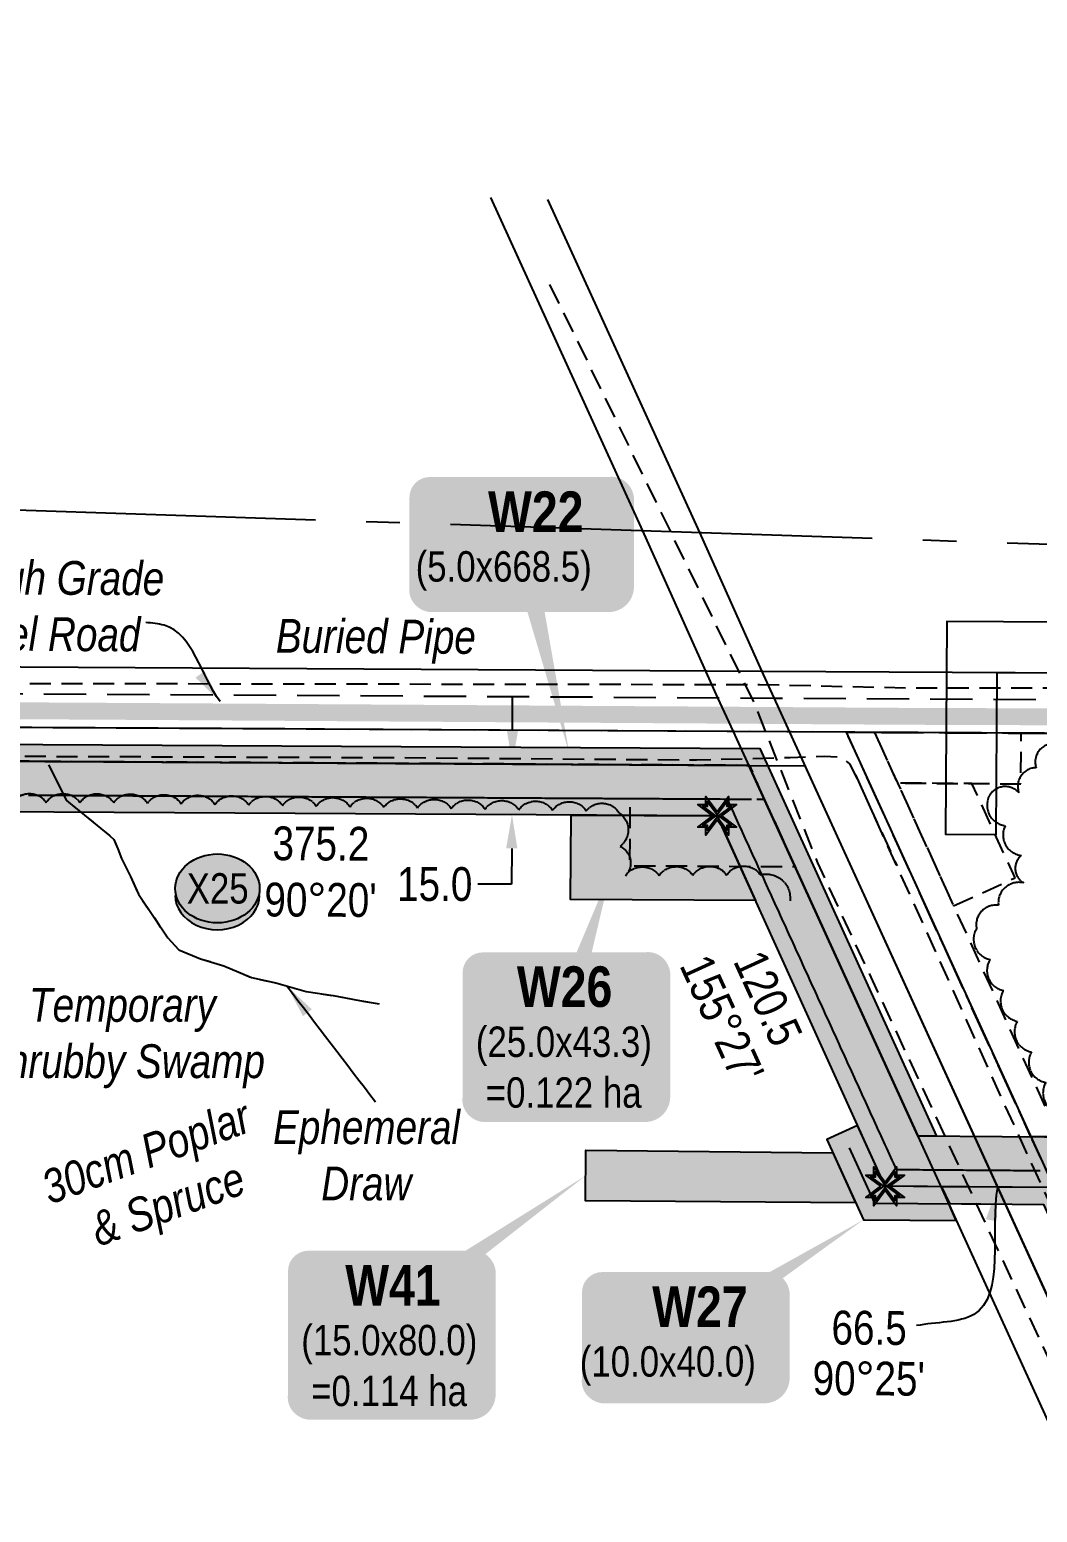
# Model space of a CAD drawing. Extents: x 347027 to 353466, y 6157949 to 6165050.
# Drawn here: x 349933.8 to 350232.2, y 6160543.5 to 6160982.5 of the extents above; entities that cross this region are included whole.
import ezdxf
from ezdxf.enums import TextEntityAlignment as Align

# ---------------------------------------------------------------- set-up
doc = ezdxf.new("R2010")
doc.units = 0
doc.header["$LTSCALE"] = 5
doc.header["$PDSIZE"] = 20
for name, pattern in [('0', [1, 1, 0]), ('foc-ACCESSROAD', [3.75, 2.5, -1.25]), ('foc-QUARTERLINE', [33, 25, -3, 2, -3]), ('foc-TOPO-ephemeral', [6.25, 3.125, -0.625, 0.625, -0.625, 0.625, -0.625]), ('HIDDEN2', [1.875, 1.25, -0.625]), ('UG_PIPE', [1.875, 1.25, -0.625])]:
    doc.linetypes.add(name, pattern=pattern)
doc.layers.get('Defpoints').update_dxf_attribs({"color": 9})
for name, color, linetype in [('AS-PIPE-UG', 44, 'UG_PIPE'), ('AS-PIPE-UG-T', 44, 'Continuous'), ('AS-ROADS', 254, 'Continuous'), ('C-RW', 13, 'Continuous'), ('F-AR', 190, 'foc-ACCESSROAD'), ('F-RW', 190, 'Continuous'), ('L-BD', 7, 'Continuous'), ('L-MON', 1, 'Continuous'), ('L-QSEC', 8, 'foc-QUARTERLINE'), ('P-CROSSINGS', 250, 'Continuous'), ('P-PROPOSED', 10, 'Continuous'), ('P-PROPOSED-H', 21, 'Continuous'), ('P-TEMP-BLOCKS', 250, 'Continuous'), ('P-TEMP-H', 41, 'Continuous'), ('P-TEMP_LOG DECK', 46, 'Continuous'), ('P-TEMP_WORKSPACE', 46, 'Continuous'), ('P-TXT', 4, 'Continuous'), ('P-WORKAREA', 113, 'Continuous'), ('P-WORKAREA-H', 111, 'Continuous'), ('T-BUSH', 110, '0'), ('T-BUSH-T', 110, 'Continuous'), ('T-DRAW', 143, 'foc-TOPO-ephemeral'), ('T-EXISTING TFA', 220, 'HIDDEN2'), ('T-WATER-T', 170, 'Continuous'), ('WETLAND-T', 146, 'Continuous')]:
    doc.layers.add(name, color=color, linetype=linetype)
doc.layers.add('T-TEXT', color=48, linetype='Continuous', lineweight=18)
doc.styles.add('100L', font='ARIALN.TTF', dxfattribs={"height": 11})
doc.styles.add('80', font='ARIALN.TTF', dxfattribs={"height": 10})
doc.styles.add('80CG', font='ARIALN.TTF', dxfattribs={"height": 10})
doc.styles.add('80L', font='ARIALN.TTF', dxfattribs={"height": 10})
doc.styles.add('BOLD', font='ARIALNB.TTF')
doc.styles.add('Crossing', font='ARIALN.TTF', dxfattribs={"height": 10})
doc.styles.add('foc-LtypeFont', font='ARIALN.TTF', dxfattribs={"height": 7.35})
doc.linetypes.add('foc-TOPO-flowdirection-NOLINE', pattern='A,0,[">",foc-LtypeFont,S=0.3,R=0,X=0,Y=-0.945],-20,[">",foc-LtypeFont,S=0.3,R=0,X=0,Y=-0.945],0', length=20)
doc.dimstyles.new('Compass 5 000', dxfattribs={"dimscale": 5, "dimtxt": 9, "dimasz": 2, "dimexe": 0.2, "dimexo": 0.0625, "dimgap": 0.5, "dimtad": 0, "dimtih": 1, "dimtoh": 1, "dimzin": 0, "dimdsep": 46, "dimtxsty": '80CG', "dimcen": 0.1, "dimse1": 1, "dimse2": 1, "dimclrd": 256, "dimclrt": 256, "dimaunit": 1, "dimadec": 4, "dimazin": 0, "dimtfac": 0.06, "dimtofl": 0, "dimtmove": 0, "dimatfit": 1, "dimfxl": 0.2, "dimtolj": 1, "dimtzin": 0, "dimlwd": -1, "dimarcsym": 0})

# ---------------------------------------------------------------- blocks, each defined once
blk = doc.blocks.new('*U180')
h = blk.add_hatch(color=191)
edge = h.paths.add_edge_path()
edge.add_line((-24, -30.26), (24, -30.26))
edge.add_arc((24, -24.26), 6, 270, 360)
edge.add_line((30, -24.26), (30, 12.5))
edge.add_arc((24, 12.5), 6, 0, 90)
edge.add_line((24, 18.5), (-24, 18.5))
edge.add_arc((-24, 12.5), 6, 90, 180)
edge.add_line((-30, 12.5), (-30, -24.26))
edge.add_arc((-24, -24.26), 6, 180, 270)
at = {"flags": 128}
blk.add_lwpolyline([(14, 42.77, 0, 7.5, 0), (0, 0, 0, 0, 0)], format="xyseb", dxfattribs=at)
at = {"color": 250, "flags": 128}
blk.add_lwpolyline([(-24, -30.26, 3, 3, 0), (24, -30.26, 3, 3, 0.414214), (30, -24.26, 3, 3, 0), (30, 12.5, 3, 0, 0.414214), (24, 18.5, 0, 0, 0), (-24, 18.5, 0, 0, 0.414214), (-30, 12.5, 0, 0, 0), (-30, -24.26, 0, 3, 0.414214)], format="xyseb", close=True, dxfattribs=at)
at = {"color": 250}
for tag, p, height, style in [('TEMP_AREA_W1_001', (-9.21, 2.24), 12, 'BOLD'), ('ENTER_TEXT_001', (-30.66, -12.47), 9, '80')]:
    blk.add_attdef(tag, p, '', height=height, dxfattribs=dict(at, style=style))
blk = doc.blocks.new('*U205')
h = blk.add_hatch(color=111)
edge = h.paths.add_edge_path()
edge.add_line((-26.5, -20), (26.5, -20))
edge.add_arc((26.5, -14), 6, 270, 360)
edge.add_line((32.5, -14), (32.5, 12.5))
edge.add_arc((26.5, 12.5), 6, 0, 90)
edge.add_line((26.5, 18.5), (-26.5, 18.5))
edge.add_arc((-26.5, 12.5), 6, 90, 180)
edge.add_line((-32.5, 12.5), (-32.5, -14))
edge.add_arc((-26.5, -14), 6, 180, 270)
at = {"color": 250, "flags": 128}
blk.add_lwpolyline([(-26.5, -20, 3, 3, 0), (26.5, -20, 3, 3, 0.414214), (32.5, -14, 3, 3, 0), (32.5, 12.5, 3, 0, 0.414214), (26.5, 18.5, 0, 0, 0), (-26.5, 18.5, 0, 0, 0.414214), (-32.5, 12.5, 0, 0, 0), (-32.5, -14, 0, 3, 0.414214)], format="xyseb", close=True, dxfattribs=at)
at = {"flags": 128}
blk.add_lwpolyline([(14.86, -63.39, 0, 7.5, 0), (0, 0, 0, 0, 0)], format="xyseb", dxfattribs=at)
at = {"color": 250}
for tag, p, height, style in [('TEMP_AREA_W1_001', (-9.21, 2.24), 12, 'BOLD'), ('ENTER_TEXT_001', (-30.66, -12.47), 9, '80')]:
    blk.add_attdef(tag, p, '', height=height, dxfattribs=dict(at, style=style))
blk = doc.blocks.new('*U259')
h = blk.add_hatch(color=191)
edge = h.paths.add_edge_path()
edge.add_line((-24, -18.87), (24, -18.87))
edge.add_arc((24, -12.87), 6, 270, 360)
edge.add_line((30, -12.87), (30, 12.5))
edge.add_arc((24, 12.5), 6, 0, 90)
edge.add_line((24, 18.5), (-24, 18.5))
edge.add_arc((-24, 12.5), 6, 90, 180)
edge.add_line((-30, 12.5), (-30, -12.87))
edge.add_arc((-24, -12.87), 6, 180, 270)
at = {"flags": 128}
blk.add_lwpolyline([(53.36, 33.96, 0, 7.5, 0), (0, 0, 0, 0, 0)], format="xyseb", dxfattribs=at)
at = {"color": 250, "flags": 128}
blk.add_lwpolyline([(-24, -18.87, 3, 3, 0), (24, -18.87, 3, 3, 0.414214), (30, -12.87, 3, 3, 0), (30, 12.5, 3, 0, 0.414214), (24, 18.5, 0, 0, 0), (-24, 18.5, 0, 0, 0.414214), (-30, 12.5, 0, 0, 0), (-30, -12.87, 0, 3, 0.414214)], format="xyseb", close=True, dxfattribs=at)
at = {"color": 250}
for tag, p, height, style in [('TEMP_AREA_W1_001', (-9.21, 2.24), 12, 'BOLD'), ('ENTER_TEXT_001', (-30.66, -12.47), 9, '80')]:
    blk.add_attdef(tag, p, '', height=height, dxfattribs=dict(at, style=style))
blk = doc.blocks.new('TEMP')
h = blk.add_hatch(color=255)
h.dxf.hatch_style = 1
h.paths.add_polyline_path([(-1.152, -0.666), (-0.666, -0.666), (-0.666, -1.152), (0, -0.251), (0.666, -1.152), (0.666, -0.666), (1.152, -0.666), (0.251, 0), (1.152, 0.666), (0.666, 0.666), (0.666, 1.152), (0, 0.251), (-0.666, 1.152), (-0.666, 0.666), (-1.152, 0.666), (-0.251, 0)])
h = blk.add_hatch(color=1)
h.dxf.hatch_style = 1
h.paths.add_polyline_path([(-0.061, 0), (0.566, -0.849), (0.566, -0.357), (0, 0.061), (-0.849, -0.566), (-0.357, -0.566), (0.061, 0), (-0.566, 0.849), (-0.566, 0.357), (0, -0.061), (0.849, 0.566), (0.357, 0.566)])
at = {"color": 1}
for p, q in [((-0.083, 0), (0.083, 0)), ((0, 0.083), (0, -0.083))]:
    blk.add_line(p, q, dxfattribs=at)
at = {"color": 255, "flags": 128}
blk.add_lwpolyline([(-0.251, 0), (-1.152, 0.666), (-0.666, 0.666), (-0.666, 1.152), (0, 0.251), (0.666, 1.152), (0.666, 0.666), (1.152, 0.666), (0.251, 0), (1.152, -0.666), (0.666, -0.666), (0.666, -1.152), (0, -0.251), (-0.666, -1.152), (-0.666, -0.666), (-1.152, -0.666)], close=True, dxfattribs=at)
at = {"color": 1, "flags": 128}
blk.add_lwpolyline([(-0.083, 0), (-0.849, 0.566), (-0.566, 0.566), (-0.566, 0.849), (0, 0.083), (0.566, 0.849), (0.566, 0.566), (0.849, 0.566), (0.083, 0), (0.849, -0.566), (0.566, -0.566), (0.566, -0.849), (0, -0.083), (-0.566, -0.849), (-0.566, -0.566), (-0.849, -0.566)], close=True, dxfattribs=at)
blk = doc.blocks.new('xing2')
h = blk.add_hatch(color=50)
h.dxf.hatch_style = 1
edge = h.paths.add_edge_path()
edge.add_ellipse((0, 0), major_axis=(-12.5, 0), ratio=0.816297, start_angle=0, end_angle=360)
h = blk.add_hatch(color=250)
h.dxf.hatch_style = 1
edge = h.paths.add_edge_path()
edge.add_ellipse((0, -2.05), major_axis=(-12.5, 0), ratio=0.816297, start_angle=0, end_angle=180)
edge.add_line((12.5, -2.05), (12.5, 0))
edge.add_ellipse((0, 0), major_axis=(-12.5, 0), ratio=0.816297, start_angle=0, end_angle=180, ccw=False)
edge.add_line((-12.5, 0), (-12.5, -2.05))
at = {"color": 250}
blk.add_ellipse((0, 0), major_axis=(-12.5, 0), ratio=0.816297, dxfattribs=at)
blk.add_ellipse((0, -2.05), major_axis=(-12.5, 0), ratio=0.816297, start_param=0, end_param=3.141593, dxfattribs=at)
at = {"color": 250, "style": 'Crossing'}
blk.add_attdef('CROSSING', text='', height=9, dxfattribs=at).set_placement((0.09, 0.02), align=Align.MIDDLE_CENTER)
at = {"color": 250, "style": 'Crossing', "flags": 1}
for tag, p in [('OWNER', (0.09, -12.49)), ('DESCRIPTION', (0.09, -25.77)), ('LOCATION', (0.09, -39.3)), ('DWG_REF', (0.09, -52.84))]:
    blk.add_attdef(tag, text='', height=9, dxfattribs=at).set_placement(p, align=Align.MIDDLE_CENTER)
blk = doc.blocks.new('*U232')
h = blk.add_hatch(color=191)
edge = h.paths.add_edge_path()
edge.add_line((-24, -30.03), (24, -30.03))
edge.add_arc((24, -24.03), 6, 270, 360)
edge.add_line((30, -24.03), (30, 12.5))
edge.add_arc((24, 12.5), 6, 0, 90)
edge.add_line((24, 18.5), (-24, 18.5))
edge.add_arc((-24, 12.5), 6, 90, 180)
edge.add_line((-30, 12.5), (-30, -24.03))
edge.add_arc((-24, -24.03), 6, 180, 270)
at = {"flags": 128}
blk.add_lwpolyline([(58.21, 40.76, 0, 7.5, 0), (0, 0, 0, 0, 0)], format="xyseb", dxfattribs=at)
at = {"color": 250, "flags": 128}
blk.add_lwpolyline([(-24, -30.03, 3, 3, 0), (24, -30.03, 3, 3, 0.414214), (30, -24.03, 3, 3, 0), (30, 12.5, 3, 0, 0.414214), (24, 18.5, 0, 0, 0), (-24, 18.5, 0, 0, 0.414214), (-30, 12.5, 0, 0, 0), (-30, -24.03, 0, 3, 0.414214)], format="xyseb", close=True, dxfattribs=at)
at = {"color": 250}
for tag, p, height, style in [('TEMP_AREA_W1_001', (-9.21, 2.24), 12, 'BOLD'), ('ENTER_TEXT_001', (-30.66, -12.47), 9, '80')]:
    blk.add_attdef(tag, p, '', height=height, dxfattribs=dict(at, style=style))
blk = doc.blocks.new('*D238')
at = {"layer": 'Defpoints', "color": 0, "transparency": 16777216}
for p in [(350055.69, 6160765.16), (350055.61, 6160750.16), (350076.62, 6160750.04)]:
    blk.add_point(p, dxfattribs=at)
at = {"layer": 'P-TXT', "transparency": 16777216}
for p, q in [((350076.76, 6160775.04), (350076.82, 6160785.04)), ((350076.56, 6160740.04), (350076.5, 6160729.44)), ((350076.5, 6160729.44), (350066.5, 6160729.44))]:
    blk.add_line(p, q, dxfattribs=at)
for points in [[(350075.1, 6160775.05), (350078.43, 6160775.03), (350076.71, 6160765.04)], [(350074.9, 6160740.05), (350078.23, 6160740.04), (350076.62, 6160750.04)]]:
    blk.add_solid(points, dxfattribs=at)
at = {"layer": 'P-TXT', "transparency": 16777216, "insert": (350053.75, 6160729.44), "char_height": 10, "attachment_point": 5, "style": '80CG'}
blk.add_mtext('\\A1;15.0', dxfattribs=at)

msp = doc.modelspace()

# ---------------------------------------------------------------- hatches: boundary and pattern name
at = {"layer": 'P-PROPOSED-H'}
h = msp.add_hatch(color=256, dxfattribs=at)
h.dxf.hatch_style = 1
h.paths.add_polyline_path([(349071.588, 6164537.694), (349086.575, 6164537.171), (349067.314, 6163985.307), (349085.005, 6163919), (349074.357, 6163607.538), (349069.582, 6163389.634), (349063.657, 6163274.078), (349041.711, 6163211.971), (349031.091, 6162819.545), (349019.053, 6162769.819), (349000.85, 6162239.091), (348984.963, 6162181.488), (349042.785, 6162018.632), (349032.946, 6161574.903), (349373.228, 6160914.377), (349533.941, 6160881.02), (349622.67, 6160762.612), (349747.609, 6160761.905), (349747.777, 6160766.903), (350146.773, 6160764.643), (350196.848, 6160654.939), (350246.79, 6160654.571), (350406.69, 6160304.187), (350602.109, 6159876.003), (350612.691, 6159864.849), (350870.169, 6159300.714), (351063.137, 6158877.92), (351095.812, 6158809.66), (351136.641, 6158724.366), (351202.148, 6158592.506), (351209.757, 6158577.19), (351214.263, 6158567.999), (351285.68, 6158421.816), (351300.183, 6158379.243), (351284.161, 6158379.77), (351271.791, 6158416.084), (351212.911, 6158501.531), (351199.18, 6158531.605), (351197.229, 6158568.702), (351081.021, 6158802.618), (350856.526, 6159294.487), (350600.089, 6159856.344), (350589.506, 6159867.498), (350393.255, 6160298.066), (350237.261, 6160639.645), (350187.153, 6160640.014), (350137.389, 6160749.7), (349762.275, 6160751.824), (349762.107, 6160746.826), (349615.136, 6160747.659), (349525.341, 6160867.49), (349363.174, 6160901.148), (349017.87, 6161571.424), (349027.731, 6162016.21), (348969.25, 6162180.921), (348985.923, 6162241.373), (349004.119, 6162771.861), (349016.143, 6162821.534), (349026.784, 6163214.739), (349048.792, 6163277.021), (349054.595, 6163390.182), (349059.366, 6163607.958), (349069.942, 6163917.287), (349052.25, 6163983.598), (349071.588, 6164537.694), (349086.575, 6164537.171)])
at = {"layer": 'P-TEMP-H'}
h = msp.add_hatch(color=256, dxfattribs=at)
h.dxf.hatch_style = 1
h.paths.add_polyline_path([(350094.138, 6160749.945), (350137.389, 6160749.7), (350148.751, 6160724.657), (350093.997, 6160724.967)])
h = msp.add_hatch(color=256, dxfattribs=at)
h.dxf.hatch_style = 1
h.paths.add_polyline_path([(350203.872, 6160639.891), (350187.153, 6160640.014), (350178.925, 6160658.041), (350169.83, 6160653.89), (350180.704, 6160630.064), (350208.189, 6160629.859)])
h = msp.add_hatch(color=256, dxfattribs=at)
h.dxf.hatch_style = 1
h.paths.add_polyline_path([(350178.409, 6160635.094), (350098.432, 6160635.684), (350098.542, 6160650.68), (350171.66, 6160649.882)])
at = {"layer": 'P-WORKAREA-H'}
h = msp.add_hatch(color=256, dxfattribs=at)
h.dxf.hatch_style = 1
h.paths.add_polyline_path([(349617.657, 6160777.637), (349625.181, 6160767.597), (349742.777, 6160766.931), (349742.945, 6160771.929), (350149.995, 6160769.624), (350202.362, 6160654.899), (350196.848, 6160654.939), (350146.773, 6160764.643), (349747.777, 6160766.903), (349747.609, 6160761.905), (349622.67, 6160762.612), (349611.384, 6160777.673)])
h = msp.add_hatch(color=256, dxfattribs=at)
h.dxf.hatch_style = 1
h.paths.add_polyline_path([(350206.162, 6160634.875), (350234.048, 6160634.646), (350585.304, 6159864.664), (350590.851, 6159858.818), (350591.826, 6159858.767), (350600.089, 6159856.344), (350589.506, 6159867.498), (350237.261, 6160639.645), (350203.872, 6160639.891)])

# ---------------------------------------------------------------- linework, layer by layer
at = {"layer": 'AS-PIPE-UG', "flags": 128}
for points in [[(350606.233, 6159822.139), (350581.856, 6159876.103), (350566.294, 6159911.063), (350525.485, 6160000.319), (350489.242, 6160081.675), (350451.621, 6160162.819), (350393.162, 6160290.907), (350342.291, 6160403.923), (350307.912, 6160478.514), (350271.854, 6160556.687), (350225.734, 6160657.228), (350183.694, 6160750.235), (350178.989, 6160760.653), (350176.652, 6160765.131), (350174.165, 6160767.084), (350169.149, 6160767.253), (350159.026, 6160766.921), (350131.252, 6160766.156), (350038.434, 6160766.884), (349962.199, 6160767.153), (349911.572, 6160767.319), (349821.111, 6160768.301), (349768.205, 6160768.17), (349704.173, 6160766.324), (349645.277, 6160766.557), (349615.536, 6160766.894), (349602.678, 6160766.995), (349595.354, 6160767.123), (349591.057, 6160767.235), (349585.535, 6160768.048), (349582.122, 6160772.777), (349574.905, 6160783.175), (349560.098, 6160802.908), (349541.923, 6160826.232), (349527.078, 6160845.883), (349522.007, 6160852.699), (349517.984, 6160857.478), (349509.628, 6160859.383), (349501.753, 6160861.328), (349458.035, 6160870.269), (349397.689, 6160882.358), (349372.382, 6160887.911), (349363.03, 6160889.734), (349359.052, 6160890.461), (349355.841, 6160893.738), (349350.972, 6160902.952), (349326.169, 6160951.045), (349297.167, 6161008.625), (349263.323, 6161077.612), (349237.273, 6161132.678), (349206.647, 6161191.52), (349124.944, 6161351.368), (349033.772, 6161527.891), (349019.97, 6161555.459), (349012.16, 6161570.787), (349010.934, 6161579.501), (349012.873, 6161640.399), (349016.169, 6161754.347), (349018.203, 6161852.355), (349019.66, 6161927.098), (349021.134, 6162005.991), (349020.773, 6162015.835), (349016.857, 6162029.396), (348976.215, 6162143.455), (348970.748, 6162158.469), (348968.334, 6162166.274), (348964.911, 6162175.797), (348964.201, 6162182.671), (348966.936, 6162196.511), (348979.042, 6162236.427), (348979.873, 6162248.389), (348980.402, 6162266.585), (348981.091, 6162296.204), (348982.412, 6162332.921), (348996.658, 6162748.658), (348994.563, 6162773.577), (348996.214, 6162780.969), (348998.701, 6162789.867), (349000.157, 6162796.317), (349009.301, 6162832.048), (349010.858, 6162838.707), (349012.97, 6162849.73), (349016.052, 6162901.998), (349018.784, 6163063.771), (349022.035, 6163145.951), (349025.679, 6163219.387), (349026.925, 6163230.185), (349029.068, 6163235.561), (349033.709, 6163247.646), (349038.683, 6163261.26), (349043.091, 6163274.224), (349044.189, 6163284.381), (349045.101, 6163310.608), (349048.614, 6163392.995), (349052.321, 6163534.578), (349055.417, 6163647.465), (349059.034, 6163750.988), (349061.617, 6163816.331), (349060.481, 6163826.642), (349058.231, 6163843.244), (349056.507, 6163864.63), (349059.206, 6163928.427), (349055.245, 6163953.174), (349047.717, 6163973.031), (349047.366, 6163984.451), (349047.801, 6164003.503), (349048.981, 6164029.197), (349049.861, 6164060.916), (349053.619, 6164118.51), (349056.581, 6164219.829), (349059.451, 6164307.086), (349063.279, 6164397.644), (349064.376, 6164460.371), (349063.394, 6164486.11)], [(350087.781, 6160907.06), (350148.632, 6160782.437), (350167.089, 6160735.805), (350259.372, 6160537.734), (350318.794, 6160404.908), (350371.062, 6160289.011), (350432.423, 6160152.889), (350498.822, 6160011.45), (350561.886, 6159869.689), (350588.768, 6159811.79), (351156.225, 6158586.57), (351162.181, 6158572.518)], [(349765.134, 6160791.651), (349770.615, 6160791.38), (349839.085, 6160789.061), (350149.882, 6160788.589), (350194.713, 6160787.607), (350312.736, 6160787.494)], [(350178.387, 6160761.85), (350181.477, 6160754.751), (350186.109, 6160744.815), (350190.685, 6160734.884)]]:
    msp.add_lwpolyline(points, dxfattribs=at)
at = {"layer": 'AS-ROADS', "const_width": 4.999, "flags": 128}
msp.add_lwpolyline([(349737.514, 6160782.763), (349838.449, 6160781.356), (349962.933, 6160780.628), (350193.908, 6160779.168), (350397.305, 6160778.459)], dxfattribs=at)
at = {"layer": 'C-RW', "flags": 128}
msp.add_lwpolyline([(349747.777, 6160766.903), (350163.319, 6160764.55), (350379.614, 6160291.836), (350576.901, 6159858.996), (350587.486, 6159847.839), (351067.481, 6158796.167), (351182.417, 6158564.812), (351184.354, 6158527.97), (351199.816, 6158494.106), (351258.264, 6158409.284), (351268.139, 6158380.296), (351284.161, 6158379.77), (351271.791, 6158416.084), (351212.911, 6158501.531), (351199.18, 6158531.605), (351197.229, 6158568.702), (351081.021, 6158802.618), (350600.089, 6159856.344), (350589.506, 6159867.498), (350393.255, 6160298.066), (350175.686, 6160774.477), (349592.622, 6160777.779)], dxfattribs=at)
at = {"layer": 'F-AR', "flags": 128}
for points in [[(350703.831, 6160781.475), (350731.828, 6160648.166), (350736.05, 6160628.059), (350737.725, 6160620.084), (350800.879, 6160618.355), (350812.171, 6160618.045), (350820.775, 6160617.81), (350832.905, 6160617.478), (350836.16, 6160617.389), (350827.844, 6160613.494), (350817.148, 6160608.462), (350816.032, 6160607.938), (350781.749, 6160608.877), (350729.563, 6160610.306), (350697.761, 6160761.738), (350685.709, 6160771.579), (350542.745, 6160772.392), (350512.567, 6160772.563), (350159.16, 6160774.57), (350142.502, 6160774.665), (349778.184, 6160776.728), (349748.113, 6160776.898), (349744.162, 6160776.921), (349744.498, 6160786.917), (349748.449, 6160786.894), (349778.509, 6160786.723), (350137.928, 6160784.688), (350142.56, 6160784.662), (350154.581, 6160784.594), (350159.217, 6160784.568), (350512.906, 6160782.558), (350543.084, 6160782.387), (350703.831, 6160781.475)], [(350350.772, 6160653.804), (350230.256, 6160654.693), (350175.686, 6160774.477), (350269.042, 6160773.995), (350305.776, 6160752.465)]]:
    msp.add_lwpolyline(points, close=True, dxfattribs=at)
at = {"layer": 'F-RW', "flags": 128}
for points in [[(350566.53, 6159845.046), (350142.198, 6160774.667), (350137.623, 6160784.688), (350115.357, 6160834.134), (350070.343, 6160932.763)], [(350087.144, 6160932.207), (350132.201, 6160833.577), (350150.48, 6160792.646), (350488.18, 6160053.646), (350583.414, 6159844.18)], [(349778.768, 6160794.716), (350134.3, 6160792.636), (350150.951, 6160792.539), (350431.258, 6160791.025), (350513.177, 6160790.561), (350543.356, 6160790.39), (350710.355, 6160789.443), (350710.355, 6160789.443), (350740.076, 6160647.96)], [(350729.563, 6160610.306), (350697.761, 6160761.738), (350695.706, 6160771.522), (350685.709, 6160771.579), (350542.745, 6160772.392), (350512.567, 6160772.563), (350159.16, 6160774.57), (350142.502, 6160774.665), (349778.184, 6160776.728)]]:
    msp.add_lwpolyline(points, dxfattribs=at)
at = {"layer": 'F-RW', "lineweight": -3, "flags": 128}
msp.add_lwpolyline([(350924.696, 6160907.159), (350791.139, 6160811.353), (350709.241, 6160804.331), (350205.392, 6160807.247), (350205.027, 6160744.257), (350220.023, 6160744.17), (350220.301, 6160792.165), (350710.355, 6160789.443), (350796.529, 6160796.764), (350949.267, 6160906.33)], dxfattribs=at)
at = {"layer": 'L-QSEC'}
msp.add_line((348904.034, 6160874.23), (350514.213, 6160820.957), dxfattribs=at)
at = {"layer": 'P-PROPOSED', "flags": 128}
for points in [[(349747.777, 6160766.903), (350146.773, 6160764.643), (350196.848, 6160654.939), (350246.79, 6160654.571), (350406.69, 6160304.187), (350602.109, 6159876.003)], [(350589.506, 6159867.498), (350393.255, 6160298.066), (350237.261, 6160639.645), (350187.153, 6160640.014), (350137.389, 6160749.7), (349762.275, 6160751.824)]]:
    msp.add_lwpolyline(points, dxfattribs=at)
at = {"layer": 'P-TEMP-H', "flags": 128}
msp.add_lwpolyline([(350176.506, 6160651.355), (350183.953, 6160635.039), (350222.632, 6160634.754)], dxfattribs=at)
at = {"layer": 'P-TEMP_LOG DECK'}
msp.add_lwpolyline([(350094.138, 6160749.945), (350137.389, 6160749.7), (350148.751, 6160724.657), (350093.997, 6160724.967)], close=True, dxfattribs=at)
at = {"layer": 'P-TEMP_WORKSPACE', "flags": 128}
msp.add_lwpolyline([(350203.872, 6160639.891), (350187.153, 6160640.014), (350178.925, 6160658.041), (350169.83, 6160653.89), (350180.704, 6160630.064), (350208.189, 6160629.859), (350203.872, 6160639.891)], dxfattribs=at)
msp.add_lwpolyline([(350178.409, 6160635.094), (350098.432, 6160635.684), (350098.542, 6160650.68), (350171.66, 6160649.882)], close=True, dxfattribs=at)
at = {"layer": 'P-WORKAREA', "flags": 128}
for points in [[(349617.657, 6160777.637), (349625.181, 6160767.597), (349742.777, 6160766.931), (349742.945, 6160771.929), (350149.995, 6160769.624), (350202.362, 6160654.899), (350196.848, 6160654.939), (350146.773, 6160764.643), (349747.777, 6160766.903), (349747.609, 6160761.905), (349622.67, 6160762.612), (349611.384, 6160777.673)], [(350206.162, 6160634.875), (350234.048, 6160634.646), (350585.304, 6159864.664), (350590.851, 6159858.818), (350591.826, 6159858.767), (350600.089, 6159856.344), (350589.506, 6159867.498), (350237.261, 6160639.645), (350203.872, 6160639.891)]]:
    msp.add_lwpolyline(points, close=True, dxfattribs=at)
at = {"layer": 'T-BUSH', "flags": 128}
for points in [[(350257.157, 6160772.292, 0.5205671), (350247.175, 6160771.677, 0.5205671), (350237.194, 6160771.062, 0.5205671), (350231.852, 6160763.948, 0.5205671), (350226.769, 6160756.541, 0.5205671), (350217.978, 6160755.587, 0.5205671), (350222.705, 6160746.774, 0.5205671), (350227.432, 6160737.962, 0.5205671), (350228.166, 6160729.858, 0.5205671), (350220.696, 6160723.21, 0.5205671), (350214.241, 6160716.337, 0.5205671), (350218.205, 6160707.156, 0.5205671), (350222.17, 6160697.975, 0.5205671), (350226.271, 6160688.856, 0.5205671), (350230.49, 6160679.79, 0.5205671), (350234.709, 6160670.723, 0.5205671), (350238.928, 6160661.657, 0.5205671), (350243.147, 6160652.591, 0.5205671), (350247.366, 6160643.524, 0.5205671), (350251.585, 6160634.458, 0.5205671), (350255.805, 6160625.391, 0.5205671), (350260.024, 6160616.325, 0.5205671), (350264.243, 6160607.259, 0.5205671), (350268.462, 6160598.192, 0.5205671), (350272.681, 6160589.126, 0.5205671), (350276.9, 6160580.059, 0.5205671), (350281.119, 6160570.993, 0.5205671), (350289.273, 6160572.098, 0.5205671), (350298.495, 6160575.966, 0.5205671), (350304.553, 6160570.655, 0.5205671), (350309.432, 6160561.926, 0.5205671), (350314.312, 6160553.198, 0.5205671), (350319.192, 6160544.469, 0.5205671), (350324.071, 6160535.74, 0.5205671), (350328.951, 6160527.012, 0.5205671), (350329.798, 6160519.289, 0.5205671), (350321.391, 6160513.874, 0.5205671), (350312.984, 6160508.459, 0.5205671), (350311.44, 6160501.002, 0.5205671), (350315.518, 6160491.871, 0.5205671), (350319.597, 6160482.74, 0.5205671), (350323.675, 6160473.61, 0.5205671), (350327.947, 6160464.569, 0.5205671), (350332.261, 6160455.547, 0.5205671), (350336.576, 6160446.526, 0.5205671), (350340.89, 6160437.504, 0.5205671), (350345.204, 6160428.483, 0.5205671), (350349.518, 6160419.461, 0.5205671), (350353.833, 6160410.44, 0.5205671), (350358.085, 6160401.39, 0.5205671), (350362.032, 6160392.202, 0.5205671), (350365.978, 6160383.014, 0.5205671), (350369.925, 6160373.825, 0.5205671), (350373.871, 6160364.637, 0.5205671), (350377.818, 6160355.449, 0.5205671), (350381.764, 6160346.261, 0.5205671), (350385.865, 6160337.141, 0.5205671), (350390.056, 6160328.062, 0.5205671), (350394.248, 6160318.983, 0.5205671), (350398.439, 6160309.903, 0.5205671), (350402.631, 6160300.824, 0.5205671), (350406.822, 6160291.745, 0.5205671), (350411.013, 6160282.666, 0.5205671), (350415.205, 6160273.586, 0.5205671), (350419.396, 6160264.507, 0.5205671), (350423.682, 6160255.473, 0.5205671), (350427.999, 6160246.452, 0.5205671), (350432.315, 6160237.432, 0.5205671), (350436.632, 6160228.411, 0.5205671), (350440.949, 6160219.391, 0.5205671), (350445.265, 6160210.371, 0.5205671), (350449.582, 6160201.35, 0.5205671), (350453.899, 6160192.33, 0.5205671), (350458.215, 6160183.31, 0.5205671), (350462.532, 6160174.289, 0.5205671), (350466.848, 6160165.269, 0.5205671), (350471.165, 6160156.249, 0.5205671), (350475.828, 6160147.984, 0.5205671), (350485.48, 6160150.601, 0.5205671), (350494.749, 6160152.242, 0.5205671), (350500.048, 6160143.761, 0.5205671), (350505.347, 6160135.28, 0.5205671), (350510.646, 6160126.8, 0.5205671), (350515.945, 6160118.319, 0.5205671), (350520.91, 6160109.725, 0.5205671), (350521.901, 6160099.774, 0.5205671), (350522.406, 6160089.91, 0.5205671), (350518.022, 6160080.922, 0.5205671), (350519.137, 6160071.819, 0.5205671), (350523.141, 6160062.656, 0.5205671), (350527.145, 6160053.492, 0.5205671), (350531.149, 6160044.329, 0.5205671), (350535.154, 6160035.166, 0.5205671), (350539.158, 6160026.003, 0.5205671), (350541.389, 6160017.099, 0.5205671), (350538.176, 6160008.934, 0.5205671), (350541.846, 6159999.632, 0.5205671), (350545.517, 6159990.33, 0.5205671), (350549.187, 6159981.028, 0.5205671), (350552.857, 6159971.726, 0.5205671), (350556.893, 6159962.58, 0.5205671), (350561.09, 6159953.504, 0.5205671), (350565.287, 6159944.427, 0.5205671), (350569.484, 6159935.351, 0.5205671), (350573.682, 6159926.274, 0.5205671), (350577.879, 6159917.198, 0.5205671), (350582.076, 6159908.121, 0.5205671), (350586.273, 6159899.044, 0.5205671), (350590.47, 6159889.968, 0.5205671), (350596.551, 6159885.504, 0.5205671), (350605.901, 6159889.05, 0.5205671), (350613.563, 6159887.587, 0.5205671), (350618.86, 6159879.105, 0.5205671), (350624.157, 6159870.624, 0.5205671), (350629.454, 6159862.142, 0.5205671), (350634.751, 6159853.66, 0.5205671), (350642.591, 6159848.44, 0.5205671), (350652.109, 6159845.374, 0.5205671), (350662.058, 6159844.449, 0.5205671), (350672.022, 6159843.601, 0.5205671), (350681.986, 6159842.753, 0.5205671), (350691.95, 6159841.906, 0.5205671), (350698.041, 6159841.387, 0.5205671)], [(349740.559, 6160629.775, -0.5205671), (349741.149, 6160639.758, -0.5205671), (349741.739, 6160649.74, -0.5205671), (349742.329, 6160659.723, -0.5205671), (349742.919, 6160669.705, -0.5205671), (349743.51, 6160679.688, -0.5205671), (349744.1, 6160689.67, -0.5205671), (349744.69, 6160699.653, -0.5205671), (349744.925, 6160709.65, -0.5205671), (349745.123, 6160719.648, -0.5205671), (349745.322, 6160729.646, -0.5205671), (349750.703, 6160734.323, -0.5205671), (349760.702, 6160734.259, -0.5205671), (349770.702, 6160734.195, -0.5205671), (349780.702, 6160734.131, -0.5205671), (349790.16, 6160734.609, -0.5205671), (349790.107, 6160744.609, -0.5205671), (349795.775, 6160749.223, -0.5205671), (349805.76, 6160749.772, -0.5205671), (349815.745, 6160750.322, -0.5205671), (349825.694, 6160750.693, -0.5205671), (349834.707, 6160746.36, -0.5205671), (349842.522, 6160740.142, -0.5205671), (349850.157, 6160733.685, -0.5205671), (349859.003, 6160729.717, -0.5205671), (349868.697, 6160727.358, -0.5205671), (349877.908, 6160723.465, -0.5205671), (349887.003, 6160722.802, -0.5205671), (349895.911, 6160727.347, -0.5205671), (349904.818, 6160731.892, -0.5205671), (349909.779, 6160739.121, -0.5205671), (349910.732, 6160749.076, -0.5205671), (349918.667, 6160753.744, -0.5205671), (349928.667, 6160753.711, -0.5205671), (349938.667, 6160753.679, -0.5205671), (349948.667, 6160753.646, -0.5205671), (349958.666, 6160753.613, -0.5205671), (349968.665, 6160753.451, -0.5205671), (349978.664, 6160753.276, -0.5205671), (349988.662, 6160753.101, -0.5205671), (349998.66, 6160752.927, -0.5205671), (350008.659, 6160752.752, -0.5205671), (350018.657, 6160752.577, -0.5205671), (350028.656, 6160752.402, -0.5205671), (350038.654, 6160752.227, -0.5205671), (350048.653, 6160752.052, -0.5205671), (350058.651, 6160751.877, -0.5205671), (350068.65, 6160751.702, -0.5205671), (350078.648, 6160751.527, -0.5205671), (350088.647, 6160751.352, -0.5205671), (350098.645, 6160751.177, -0.5205671), (350108.295, 6160750.648, -0.5205671), (350108.632, 6160740.653, -0.5205671), (350110.202, 6160731.944, -0.5205671), (350120.202, 6160732.023, -0.5205671), (350130.201, 6160732.102, -0.5205671), (350140.201, 6160732.181, -0.5205671), (350150.201, 6160732.26, -0.5205671), (350158.977, 6160724.522, -0.5205671)]]:
    msp.add_lwpolyline(points, format="xyb", dxfattribs=at)
at = {"layer": 'T-DRAW', "flags": 128}
msp.add_lwpolyline([(349939.343, 6160764.819), (349944.668, 6160754.218), (349957.515, 6160743.833), (349958.696, 6160742.649), (349959.851, 6160739.886), (349960.935, 6160737.121), (349963.671, 6160731.75), (349965.973, 6160726.511), (349970.617, 6160719.618), (349974.663, 6160713.569), (349976.735, 6160711.334), (349977.919, 6160710.077), (349984.377, 6160707.396), (349991.321, 6160705.301), (349999.452, 6160701.808), (350006.666, 6160700.295), (350015.632, 6160697.685), (350023.697, 6160696.484), (350031.483, 6160694.988), (350037.248, 6160694.007)], dxfattribs=at)
at = {"layer": 'T-DRAW', "linetype": 'foc-TOPO-flowdirection-NOLINE', "flags": 128}
msp.add_lwpolyline([(349939.343, 6160764.819), (349944.668, 6160754.218), (349957.515, 6160743.833), (349958.696, 6160742.649), (349959.851, 6160739.886), (349960.935, 6160737.121), (349963.671, 6160731.75), (349965.973, 6160726.511), (349970.617, 6160719.618), (349974.663, 6160713.569), (349976.735, 6160711.334), (349977.919, 6160710.077), (349984.377, 6160707.396), (349991.321, 6160705.301), (349999.452, 6160701.808), (350006.666, 6160700.295), (350015.632, 6160697.685), (350023.697, 6160696.484), (350031.483, 6160694.988), (350037.248, 6160694.007)], dxfattribs=at)
at = {"layer": 'T-EXISTING TFA', "flags": 128}
for points in [[(350279.825, 6160564.297), (350273.004, 6160561.182), (350175.686, 6160774.477), (350183.949, 6160774.429)], [(350183.949, 6160774.429), (350190.816, 6160759.394), (350227.329, 6160759.186), (350227.415, 6160774.182)], [(349906.98, 6160756.004), (350151.35, 6160754.617), (350147.077, 6160764.642), (349907.037, 6160766.001)], [(350207.428, 6160723.017), (350225.616, 6160731.323), (350212.854, 6160759.268), (350190.816, 6160759.394)], [(350111.662, 6160754.844), (350151.35, 6160754.617), (350160.499, 6160734.573), (350111.549, 6160734.85)]]:
    msp.add_lwpolyline(points, close=True, dxfattribs=at)

# ---------------------------------------------------------------- block references
at = {"layer": 'L-MON', "xscale": 4.99868825, "yscale": 4.99868825, "zscale": 4.99868825}
for p in [(350137.389, 6160749.7), (350187.153, 6160640.014)]:
    msp.add_blockref('TEMP', p, dxfattribs=at)
at = {"layer": 'P-TEMP-BLOCKS'}
for name, p, xscale, yscale, zscale, values in [('*U205', (350078.754, 6160831.528), 0.99973765, 0.99973765, 0.99973765, {'TEMP_AREA_W1_001': 'W22', 'ENTER_TEXT_001': '(5.0x668.5)'}), ('*U259', (350127.355, 6160596.114), 0.999755, 0.999755, 0.999755, {'TEMP_AREA_W1_001': 'W27', 'ENTER_TEXT_001': '(10.0x40.0)'})]:
    msp.add_blockref(name, p, dxfattribs=dict(at, xscale=xscale, yscale=yscale, zscale=zscale)).add_auto_attribs(values)
ref = msp.add_blockref('*U180', (350091.999, 6160690.781), dxfattribs=dict(at, xscale=0.999755, yscale=0.999755, zscale=0.999755))
ref.add_attrib('TEMP_AREA_W1_001', 'W26', (350078.091, 6160693.127), dxfattribs={"layer": '0', "color": 250, "height": 11.9971, "style": 'BOLD'})
ref.add_attrib('ENTER_TEXT_001', '(25.0x43.3)', (350065.93, 6160678.314), dxfattribs={"layer": '0', "color": 250, "height": 8.9978, "style": '80'})
ref.add_attrib('ENTER_TEXT_002', '=0.122 ha', (350068.869, 6160663.281), dxfattribs={"layer": '0', "color": 250, "height": 8.9978, "style": '80'})
ref = msp.add_blockref('*U232', (350040.293, 6160602.43), dxfattribs=dict(at, xscale=0.999755, yscale=0.999755, zscale=0.999755))
ref.add_attrib('TEMP_AREA_W1_001', 'W41', (350027.261, 6160604.674), dxfattribs={"layer": '0', "color": 250, "height": 11.9971, "style": 'BOLD'})
ref.add_attrib('ENTER_TEXT_001', '(15.0x80.0)', (350014.223, 6160589.963), dxfattribs={"layer": '0', "color": 250, "height": 8.9978, "style": '80'})
ref.add_attrib('ENTER_TEXT_002', '=0.114 ha', (350017.163, 6160574.93), dxfattribs={"layer": '0', "color": 250, "height": 8.9978, "style": '80'})

# ---------------------------------------------------------------- texts
at = {"layer": 'AS-PIPE-UG-T', "insert": (350006.433, 6160808.004), "char_height": 9.99755, "attachment_point": 1, "rotation": 359.6648, "style": '80L'}
msp.add_mtext_dynamic_manual_height_columns('\\pi0.31337;{\\fArial Narrow|b0|i1|c0|p34;Buried Pipe}', width=59.05035, gutter_width=50.012, heights=[0], dxfattribs=at)
at = {"layer": 'L-BD', "color": 6, "style": '80L'}
for s, rotation, p in [('120.5', 294.5326, (350152.513, 6160695.714)), ("155°27'", 294.5326, (350138.871, 6160689.488)), ('66.5', 359.5773, (350182.402, 6160598.11)), ("90°25'", 359.5773, (350182.291, 6160583.114))]:
    msp.add_text(s, height=9.9974, rotation=rotation, dxfattribs=at).set_placement(p, align=Align.MIDDLE)
at = {"layer": 'T-BUSH-T', "insert": (349935.979, 6160643.821), "char_height": 9.99755, "attachment_point": 1, "rotation": 20, "style": '100L'}
msp.add_mtext_dynamic_manual_height_columns('\\pi0.37972;{\\fArial Narrow|b0|i1|c0|p34;30cm Poplar\\P\\pi9.74986;& Spruce}', width=65.42299, gutter_width=55.013, heights=[0], dxfattribs=at)
at = {"layer": 'T-TEXT', "insert": (349895.554, 6160825.454), "char_height": 9.99755, "attachment_point": 1, "rotation": 359.6648, "style": '100L'}
msp.add_mtext_dynamic_manual_height_columns('\\pi0.46792;{\\fArial Narrow|b0|i1|c0|p34;5m High Grade \\P\\pi6.88518;Gravel Road}', width=77.51326, gutter_width=55.013, heights=[0], dxfattribs=at)
at = {"layer": 'T-WATER-T', "insert": (350003.562, 6160662.507), "char_height": 9.99755, "attachment_point": 1, "style": '100L'}
msp.add_mtext_dynamic_manual_height_columns('\\pi2.31173;{\\fArial Narrow|b0|i1|c0|p34;Ephemeral \\P\\pi16.57495;Draw}', width=59.93733, gutter_width=55.013, heights=[0], dxfattribs=at)
at = {"layer": 'WETLAND-T', "insert": (349918.951, 6160698.724), "char_height": 10, "attachment_point": 1, "style": '80L'}
msp.add_mtext_dynamic_manual_height_columns('\\pi14.63468;{\\fArial Narrow|b0|i1|c0|p34;Temporary \\P\\pi0.46687;Shrubby Swamp}', width=83.92147, gutter_width=50.012, heights=[0], dxfattribs=at)

# ---------------------------------------------------------------- dimensions: what is measured, and where the dimension line sits
at = {"layer": 'P-TXT'}
dim = msp.add_linear_dim(base=(350076.62, 6160750.044), p1=(350055.694, 6160765.159), p2=(350055.609, 6160750.163), angle=269.67556, text='15.0', dimstyle='Compass 5 000', dxfattribs=at)
dim.commit()
dim.dimension.update_dxf_attribs({"geometry": '*D238', "text_midpoint": (350053.751, 6160729.436), "dimtype": 161})

# ---------------------------------------------------------------- leaders
at = {"layer": 'L-BD', "color": 2, "path_type": 1}
msp.add_leader([(350220.414, 6160639.769), (350213.413, 6160602.05), (350196.464, 6160598.745)], dimstyle='Compass 5 000', override={"dimgap": 0.5, "dimtad": 0}, dxfattribs=at)
at = {"layer": 'T-TEXT', "path_type": 1}
msp.add_leader([(349990.163, 6160783.539), (349973.585, 6160806.13), (349968.19, 6160807)], dimstyle='Compass 5 000', override={"dimgap": 0.5, "dimtad": 0}, dxfattribs=at)
at = {"layer": 'T-WATER-T', "path_type": 1}
msp.add_leader([(350009.969, 6160699.337), (350036.198, 6160665.047)], dimstyle='Compass 5 000', override={"dimgap": 0.5, "dimtad": 0}, dxfattribs=at)

# ---------------------------------------------------------------- next in the draw order: texts
at = {"layer": 'L-BD', "color": 6, "insert": (350020.066, 6160746.5), "char_height": 9.99738, "width": 33.31749, "attachment_point": 2, "rotation": 359.6667, "style": '80L', "bg_fill": 3, "box_fill_scale": 1, "bg_fill_color": 256, "bg_fill_transparency": 0}
msp.add_mtext("375.2 90°20'", dxfattribs=at)

# ---------------------------------------------------------------- next in the draw order: linework, layer by layer
at = {"layer": 'P-PROPOSED'}
msp.add_polyline3d([(349933.392, 6160755.852, 903.178), (349934.391, 6160755.846, 903.172), (349935.391, 6160755.84, 903.191), (349936.391, 6160755.835, 903.259), (349937.39, 6160755.829, 903.346), (349938.39, 6160755.823, 903.395), (349939.39, 6160755.818, 903.451), (349940.389, 6160755.812, 903.512), (349941.389, 6160755.806, 903.534), (349942.389, 6160755.801, 903.57), (349943.388, 6160755.795, 903.651), (349944.388, 6160755.789, 903.737), (349945.388, 6160755.784, 903.839), (349946.388, 6160755.778, 903.927), (349947.387, 6160755.772, 904.012), (349948.387, 6160755.767, 904.133), (349949.387, 6160755.761, 904.228), (349950.386, 6160755.755, 904.296), (349951.386, 6160755.75, 904.407), (349952.386, 6160755.744, 904.548), (349953.385, 6160755.738, 904.682), (349954.385, 6160755.733, 904.786), (349955.385, 6160755.727, 904.877), (349956.385, 6160755.721, 904.971), (349957.384, 6160755.716, 905.051), (349958.384, 6160755.71, 905.147), (349959.384, 6160755.704, 905.24), (349960.383, 6160755.699, 905.302), (349961.383, 6160755.693, 905.373), (349962.383, 6160755.687, 905.443), (349963.382, 6160755.682, 905.483), (349964.382, 6160755.676, 905.497), (349965.382, 6160755.67, 905.473), (349966.382, 6160755.665, 905.436), (349967.381, 6160755.659, 905.43), (349968.381, 6160755.653, 905.484), (349969.381, 6160755.648, 905.55), (349970.38, 6160755.642, 905.555), (349971.38, 6160755.636, 905.552), (349972.38, 6160755.631, 905.59), (349973.379, 6160755.625, 905.623), (349974.379, 6160755.619, 905.697), (349975.379, 6160755.614, 905.761), (349976.378, 6160755.608, 905.756), (349977.378, 6160755.602, 905.72), (349978.378, 6160755.597, 905.683), (349979.378, 6160755.591, 905.703), (349980.377, 6160755.585, 905.673), (349981.377, 6160755.58, 905.578), (349982.377, 6160755.574, 905.504), (349983.376, 6160755.568, 905.463), (349984.376, 6160755.563, 905.437), (349985.376, 6160755.557, 905.398), (349986.375, 6160755.551, 905.341), (349987.375, 6160755.546, 905.285), (349988.375, 6160755.54, 905.272), (349989.375, 6160755.535, 905.267), (349990.374, 6160755.529, 905.252), (349991.374, 6160755.523, 905.263), (349992.374, 6160755.518, 905.287), (349993.373, 6160755.512, 905.305), (349994.373, 6160755.506, 905.252), (349995.373, 6160755.501, 905.154), (349996.372, 6160755.495, 905.149), (349997.372, 6160755.489, 905.211), (349998.372, 6160755.484, 905.253), (349999.372, 6160755.478, 905.288), (350000.371, 6160755.472, 905.36), (350001.371, 6160755.467, 905.422), (350002.371, 6160755.461, 905.45), (350003.37, 6160755.455, 905.434), (350004.37, 6160755.45, 905.4), (350005.37, 6160755.444, 905.406), (350006.369, 6160755.438, 905.495), (350007.369, 6160755.433, 905.587), (350008.369, 6160755.427, 905.659), (350009.368, 6160755.421, 905.715), (350010.368, 6160755.416, 905.711), (350011.368, 6160755.41, 905.735), (350012.368, 6160755.404, 905.796), (350013.367, 6160755.399, 905.862), (350014.367, 6160755.393, 905.907), (350015.367, 6160755.387, 905.925), (350016.366, 6160755.382, 905.944), (350017.366, 6160755.376, 905.988), (350018.366, 6160755.37, 906.066), (350019.365, 6160755.365, 906.132), (350020.365, 6160755.359, 906.184), (350021.365, 6160755.353, 906.273), (350022.365, 6160755.348, 906.382), (350023.364, 6160755.342, 906.447), (350024.364, 6160755.336, 906.473), (350025.364, 6160755.331, 906.499), (350026.363, 6160755.325, 906.552), (350027.363, 6160755.319, 906.607), (350028.363, 6160755.314, 906.624), (350029.362, 6160755.308, 906.637), (350030.362, 6160755.302, 906.68), (350031.362, 6160755.297, 906.723), (350032.361, 6160755.291, 906.781), (350033.361, 6160755.285, 906.829), (350034.361, 6160755.28, 906.807), (350035.361, 6160755.274, 906.791), (350036.36, 6160755.268, 906.775), (350037.36, 6160755.263, 906.695), (350038.36, 6160755.257, 906.626), (350039.359, 6160755.251, 906.632), (350040.359, 6160755.246, 906.669), (350041.359, 6160755.24, 906.68), (350042.358, 6160755.234, 906.664), (350043.358, 6160755.229, 906.707), (350044.358, 6160755.223, 906.798), (350045.358, 6160755.218, 906.841), (350046.357, 6160755.212, 906.889), (350047.357, 6160755.206, 906.981), (350048.357, 6160755.201, 907.058), (350049.356, 6160755.195, 907.118), (350050.356, 6160755.189, 907.235), (350051.356, 6160755.184, 907.365), (350052.355, 6160755.178, 907.477), (350053.355, 6160755.172, 907.589), (350054.355, 6160755.167, 907.738), (350055.355, 6160755.161, 907.875), (350056.354, 6160755.155, 907.934), (350057.354, 6160755.15, 908.014), (350058.354, 6160755.144, 908.121), (350059.353, 6160755.138, 908.219), (350060.353, 6160755.133, 908.313), (350061.353, 6160755.127, 908.428), (350062.352, 6160755.121, 908.553), (350063.352, 6160755.116, 908.647), (350064.352, 6160755.11, 908.75), (350065.351, 6160755.104, 908.855), (350066.351, 6160755.099, 908.925), (350067.351, 6160755.093, 908.976), (350068.351, 6160755.087, 909.041), (350069.35, 6160755.082, 909.089), (350070.35, 6160755.076, 909.149), (350071.35, 6160755.07, 909.266), (350072.349, 6160755.065, 909.378), (350073.349, 6160755.059, 909.447), (350074.349, 6160755.053, 909.494), (350075.348, 6160755.048, 909.536), (350076.348, 6160755.042, 909.588), (350077.348, 6160755.036, 909.616), (350078.348, 6160755.031, 909.683), (350079.347, 6160755.025, 909.778), (350080.347, 6160755.019, 909.864), (350081.347, 6160755.014, 909.934), (350082.346, 6160755.008, 909.99), (350083.346, 6160755.002, 910.059), (350084.346, 6160754.997, 910.176), (350085.345, 6160754.991, 910.298), (350086.345, 6160754.985, 910.379), (350087.345, 6160754.98, 910.44), (350088.344, 6160754.974, 910.516), (350089.344, 6160754.968, 910.626), (350090.344, 6160754.963, 910.698), (350091.344, 6160754.957, 910.717), (350092.343, 6160754.951, 910.788), (350093.343, 6160754.946, 910.935), (350094.343, 6160754.94, 911.053), (350095.342, 6160754.934, 911.12), (350096.342, 6160754.929, 911.173), (350097.342, 6160754.923, 911.226), (350098.341, 6160754.917, 911.279), (350099.341, 6160754.912, 911.325), (350100.341, 6160754.906, 911.364), (350101.341, 6160754.9, 911.408), (350102.34, 6160754.895, 911.465), (350103.34, 6160754.889, 911.518), (350104.34, 6160754.884, 911.578), (350105.339, 6160754.878, 911.636), (350106.339, 6160754.872, 911.661), (350107.339, 6160754.867, 911.642), (350108.338, 6160754.861, 911.636), (350109.338, 6160754.855, 911.658), (350110.338, 6160754.85, 911.669), (350111.338, 6160754.844, 911.67), (350112.337, 6160754.838, 911.695), (350113.337, 6160754.833, 911.712), (350114.337, 6160754.827, 911.676), (350115.336, 6160754.821, 911.655), (350116.336, 6160754.816, 911.661), (350117.336, 6160754.81, 911.651), (350118.335, 6160754.804, 911.645), (350119.335, 6160754.799, 911.636), (350120.335, 6160754.793, 911.602), (350121.334, 6160754.787, 911.595), (350122.334, 6160754.782, 911.585), (350123.334, 6160754.776, 911.526), (350124.334, 6160754.77, 911.548), (350125.333, 6160754.765, 911.605), (350126.333, 6160754.759, 911.583), (350127.333, 6160754.753, 911.574), (350128.332, 6160754.748, 911.592), (350129.332, 6160754.742, 911.595), (350130.332, 6160754.736, 911.615), (350131.331, 6160754.731, 911.606), (350132.331, 6160754.725, 911.62), (350133.331, 6160754.719, 911.659), (350134.331, 6160754.714, 911.622), (350135.33, 6160754.708, 911.595), (350136.33, 6160754.702, 911.604), (350137.33, 6160754.697, 911.611), (350138.329, 6160754.691, 911.63), (350139.329, 6160754.685, 911.657), (350140.329, 6160754.68, 911.665), (350140.743, 6160753.773, 911.721), (350141.156, 6160752.867, 911.724), (350141.57, 6160751.96, 911.711), (350141.984, 6160751.053, 911.717), (350142.398, 6160750.147, 911.734), (350142.812, 6160749.24, 911.751), (350143.225, 6160748.334, 911.769), (350143.639, 6160747.427, 911.768), (350144.053, 6160746.521, 911.734), (350144.467, 6160745.614, 911.695), (350144.881, 6160744.708, 911.682), (350145.294, 6160743.801, 911.679), (350145.708, 6160742.895, 911.682), (350146.122, 6160741.988, 911.684), (350146.536, 6160741.081, 911.675), (350146.95, 6160740.175, 911.628), (350147.363, 6160739.268, 911.612), (350147.777, 6160738.362, 911.632), (350148.191, 6160737.455, 911.624), (350148.605, 6160736.549, 911.614), (350149.019, 6160735.642, 911.557), (350149.432, 6160734.736, 911.531), (350149.846, 6160733.829, 911.481), (350150.26, 6160732.922, 911.409), (350150.674, 6160732.016, 911.38), (350151.088, 6160731.109, 911.368), (350151.501, 6160730.203, 911.366), (350151.915, 6160729.296, 911.398), (350152.329, 6160728.39, 911.409), (350152.743, 6160727.483, 911.409), (350153.157, 6160726.577, 911.365), (350153.57, 6160725.67, 911.344), (350153.984, 6160724.763, 911.335), (350154.398, 6160723.857, 911.35), (350154.812, 6160722.95, 911.392), (350155.226, 6160722.044, 911.417), (350155.639, 6160721.137, 911.404), (350156.053, 6160720.231, 911.354), (350156.467, 6160719.324, 911.33), (350156.881, 6160718.418, 911.311), (350157.295, 6160717.511, 911.288), (350157.708, 6160716.604, 911.328), (350158.122, 6160715.698, 911.365), (350158.536, 6160714.791, 911.36), (350158.95, 6160713.885, 911.311), (350159.364, 6160712.978, 911.279), (350159.777, 6160712.072, 911.252), (350160.191, 6160711.165, 911.198), (350160.605, 6160710.259, 911.121), (350161.019, 6160709.352, 911.078), (350161.433, 6160708.445, 911.071), (350161.847, 6160707.539, 911.029), (350162.26, 6160706.632, 911.016), (350162.674, 6160705.726, 911.012), (350163.088, 6160704.819, 910.997), (350163.502, 6160703.913, 910.998), (350163.916, 6160703.006, 911.03), (350164.329, 6160702.1, 911.016), (350164.743, 6160701.193, 911.011), (350165.157, 6160700.286, 911.073), (350165.571, 6160699.38, 911.151), (350165.985, 6160698.473, 911.172), (350166.398, 6160697.567, 911.122), (350166.812, 6160696.66, 911.118), (350167.226, 6160695.754, 911.18), (350167.64, 6160694.847, 911.237), (350168.054, 6160693.941, 911.241), (350168.467, 6160693.034, 911.244), (350168.881, 6160692.127, 911.305), (350169.295, 6160691.221, 911.312), (350169.709, 6160690.314, 911.318), (350170.123, 6160689.408, 911.336), (350170.536, 6160688.501, 911.346), (350170.95, 6160687.595, 911.442), (350171.364, 6160686.688, 911.508), (350171.778, 6160685.782, 911.498), (350172.192, 6160684.875, 911.453), (350172.605, 6160683.968, 911.425), (350173.019, 6160683.062, 911.446), (350173.433, 6160682.155, 911.467), (350173.847, 6160681.249, 911.487), (350174.261, 6160680.342, 911.494), (350174.674, 6160679.436, 911.467), (350175.088, 6160678.529, 911.413), (350175.502, 6160677.623, 911.445), (350175.916, 6160676.716, 911.484), (350176.33, 6160675.809, 911.516), (350176.743, 6160674.903, 911.506), (350177.157, 6160673.996, 911.508), (350177.571, 6160673.09, 911.535), (350177.985, 6160672.183, 911.585), (350178.399, 6160671.277, 911.63), (350178.812, 6160670.37, 911.666), (350179.226, 6160669.464, 911.686), (350179.64, 6160668.557, 911.707), (350180.054, 6160667.65, 911.704), (350180.468, 6160666.744, 911.749), (350180.881, 6160665.837, 911.756), (350181.295, 6160664.931, 911.744), (350181.709, 6160664.024, 911.746), (350182.123, 6160663.118, 911.757), (350182.537, 6160662.211, 911.794), (350182.95, 6160661.305, 911.875), (350183.364, 6160660.398, 911.985), (350183.778, 6160659.491, 911.979), (350184.192, 6160658.585, 911.961), (350184.606, 6160657.678, 911.927), (350185.02, 6160656.772, 911.925), (350185.433, 6160655.865, 911.92), (350185.847, 6160654.959, 911.869), (350186.261, 6160654.052, 911.799), (350186.675, 6160653.146, 911.734), (350187.089, 6160652.239, 911.688), (350187.502, 6160651.332, 911.643), (350187.916, 6160650.426, 911.62), (350188.33, 6160649.519, 911.609), (350188.744, 6160648.613, 911.54), (350189.158, 6160647.706, 911.464), (350189.571, 6160646.8, 911.375), (350189.985, 6160645.893, 911.291), (350190.399, 6160644.987, 911.225), (350191.392, 6160644.979, 911.263), (350192.385, 6160644.972, 911.318), (350193.378, 6160644.965, 911.361), (350194.37, 6160644.957, 911.364), (350195.363, 6160644.95, 911.354), (350196.356, 6160644.943, 911.362), (350197.349, 6160644.935, 911.388), (350198.342, 6160644.928, 911.439), (350199.335, 6160644.921, 911.523), (350200.328, 6160644.913, 911.596), (350201.321, 6160644.906, 911.641), (350202.313, 6160644.899, 911.705), (350203.306, 6160644.891, 911.782), (350204.299, 6160644.884, 911.887), (350205.292, 6160644.877, 912.006), (350206.285, 6160644.869, 912.048), (350207.278, 6160644.862, 912.057), (350208.271, 6160644.855, 912.08), (350209.264, 6160644.847, 912.093), (350210.257, 6160644.84, 912.14), (350211.249, 6160644.833, 912.182), (350212.242, 6160644.825, 912.169), (350213.235, 6160644.818, 912.158), (350214.228, 6160644.811, 912.173), (350215.221, 6160644.803, 912.25), (350216.214, 6160644.796, 912.361), (350217.207, 6160644.789, 912.443), (350218.2, 6160644.781, 912.482), (350219.192, 6160644.774, 912.532), (350220.185, 6160644.767, 912.558), (350221.178, 6160644.76, 912.644), (350222.171, 6160644.752, 912.652), (350223.164, 6160644.745, 912.665), (350224.157, 6160644.738, 912.658), (350225.15, 6160644.73, 912.662), (350226.143, 6160644.723, 912.699), (350227.135, 6160644.716, 912.73), (350228.128, 6160644.708, 912.756), (350229.121, 6160644.701, 912.778), (350230.114, 6160644.694, 912.814), (350231.107, 6160644.686, 912.828), (350232.1, 6160644.679, 912.829), (350233.093, 6160644.672, 912.826)], dxfattribs=at)

# ---------------------------------------------------------------- next in the draw order: block references
at = {"layer": 'P-CROSSINGS', "xscale": 0.9994927142757499, "yscale": 0.9994927142757499, "zscale": 0.9994927142757499}
msp.add_blockref('xing2', (349989.377, 6160728.207), dxfattribs=at).add_auto_attribs({'CROSSING': 'X25'})

doc.saveas('drawing.dxf')
